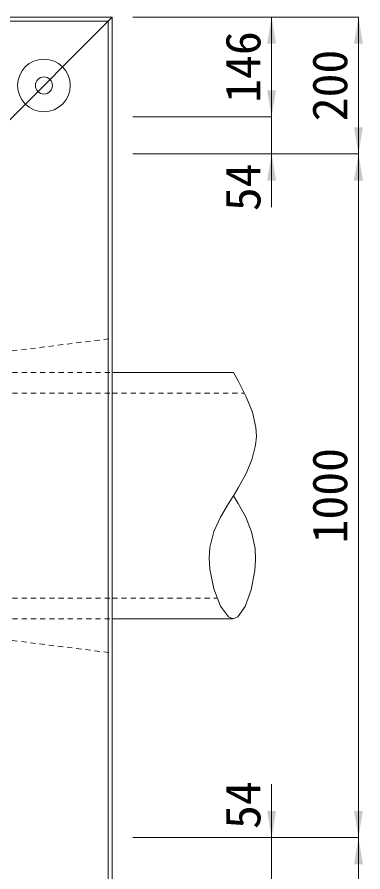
# Model space of a CAD drawing. Units: millimetres at full size. Extents: x 9355 to 15145, y 864 to 9264.
# Drawn here: x 11503 to 12009, y 6863 to 8113 of the extents above; entities that cross this region are included whole.
import ezdxf
from ezdxf.enums import TextEntityAlignment as Align

# ---------------------------------------------------------------- set-up
doc = ezdxf.new("R2010")
doc.units = ezdxf.units.MM
doc.header["$LTSCALE"] = 10
doc.linetypes.add('USER1', pattern=[1.35, 0.75, -0.6])
for name, color, linetype, lineweight in [('寸法線', 7, 'Continuous', 9), ('本体', 2, 'Continuous', 9), ('補助線', 8, 'USER1', 9), ('ｲﾝｻｰﾄ', 3, 'USER1', 5)]:
    doc.layers.add(name, color=color, linetype=linetype, lineweight=lineweight)
doc.styles.add('ＭＳ ゴシック', font='')
doc.styles.get('ＭＳ ゴシック').set_extended_font_data('MS Gothic')

# ---------------------------------------------------------------- blocks, each defined once
blk = doc.blocks.new('filled_arrow')
at = {"color": 0, "linetype": 'Continuous', "lineweight": -2}
blk.add_solid([(7.5, 1.25), (0, 0), (7.5, -1.25)], dxfattribs=at)

msp = doc.modelspace()

# ---------------------------------------------------------------- linework, layer by layer
at = {"layer": '寸法線'}
for p, q in [((11672.69, 8112.7), (11875.77, 8112.7)), ((11672.69, 8112.7), (12002.81, 8112.7)), ((11875.77, 8112.7), (11875.77, 7966.7)), ((12002.81, 8112.7), (12002.81, 7912.7)), ((11875.77, 8044.7), (11875.77, 7834.7)), ((11672.69, 7966.7), (11875.77, 7966.7)), ((11672.69, 7966.7), (11875.77, 7966.7)), ((11672.69, 7912.7), (11875.77, 7912.7)), ((11672.69, 7912.7), (12002.81, 7912.7)), ((11672.69, 7912.7), (12002.81, 7912.7)), ((12002.81, 7912.7), (12002.81, 6912.7)), ((11875.77, 6780.7), (11875.77, 6990.7)), ((11672.69, 6912.7), (11875.77, 6912.7)), ((11672.69, 6912.7), (12002.81, 6912.7)), ((11672.69, 6912.7), (12002.81, 6912.7)), ((12002.81, 6912.7), (12002.81, 6712.7))]:
    msp.add_line(p, q, dxfattribs=at)
at = {"layer": '本体', "lineweight": 20}
for p, q in [((10242.69, 8112.7), (11642.69, 8112.7)), ((11642.69, 8112.7), (11642.69, 6712.7))]:
    msp.add_line(p, q, dxfattribs=at)
at = {"layer": '本体', "lineweight": 5}
for p, q in [((10248.69, 8106.7), (11636.69, 8106.7)), ((11636.69, 8106.7), (11642.69, 8112.7)), ((11636.69, 8106.7), (11636.69, 6718.7))]:
    msp.add_line(p, q, dxfattribs=at)
at = {"layer": '本体', "linetype": 'USER1'}
for p, q in [((11442.69, 7617.7), (11642.69, 7642.7)), ((11442.69, 7592.7), (11641.91, 7592.7)), ((11442.69, 7562.7), (11640.64, 7562.7)), ((11642.69, 7562.7), (11835.8, 7562.7)), ((11442.69, 7262.7), (11641.47, 7262.7)), ((11642.69, 7262.7), (11796.57, 7262.7)), ((11442.69, 7232.7), (11640.72, 7232.7)), ((11442.69, 7207.7), (11642.69, 7182.7))]:
    msp.add_line(p, q, dxfattribs=at)
at = {"layer": '本体'}
for p, q in [((11642.69, 7592.7), (11820, 7592.7)), ((11820, 7592.7), (11827.1, 7579.75)), ((11827.1, 7579.75), (11838.51, 7557.39)), ((11838.51, 7557.39), (11847.56, 7534.93)), ((11847.56, 7534.93), (11852.79, 7512.31)), ((11852.79, 7512.31), (11853.48, 7499.1)), ((11853.48, 7499.1), (11852.34, 7486.72)), ((11852.34, 7486.72), (11846.83, 7465.4)), ((11846.83, 7465.4), (11837.94, 7444.39)), ((11837.94, 7444.39), (11826.9, 7424.06)), ((11826.9, 7424.06), (11820, 7412.7)), ((11820, 7412.7), (11812.67, 7401.11)), ((11826.84, 7401.49), (11820, 7412.7)), ((11837.84, 7381.55), (11826.84, 7401.49)), ((11812.67, 7401.11), (11800.78, 7381.32)), ((11800.78, 7381.32), (11791.19, 7360.47)), ((11846.58, 7359.88), (11837.84, 7381.55)), ((11791.19, 7360.47), (11785.48, 7337.06)), ((11851.65, 7335.39), (11846.58, 7359.88)), ((11785.48, 7337.06), (11784.56, 7321.71)), ((11852.35, 7319.45), (11851.65, 7335.39)), ((11784.56, 7321.71), (11785.63, 7305.28)), ((11851.27, 7303.29), (11852.35, 7319.45)), ((11785.63, 7305.28), (11791.44, 7276.29)), ((11845.94, 7275.1), (11851.27, 7303.29)), ((11791.44, 7276.29), (11800.92, 7251.18)), ((11837.27, 7250.83), (11845.94, 7275.1)), ((11800.92, 7251.18), (11812.53, 7235.41)), ((11826.45, 7235.51), (11837.27, 7250.83)), ((11642.69, 7232.7), (11819.64, 7232.7)), ((11812.53, 7235.41), (11819.64, 7232.7)), ((11819.64, 7232.7), (11826.45, 7235.51))]:
    msp.add_line(p, q, dxfattribs=at)
at = {"layer": '補助線', "linetype": 'Continuous', "lineweight": 13}
msp.add_line((11442.69, 7912.7), (11642.69, 8112.7), dxfattribs=at)
at = {"layer": 'ｲﾝｻｰﾄ', "linetype": 'Continuous', "lineweight": 9}
for radius in [38.5, 12.5]:
    msp.add_circle((11542.69, 8012.7), radius, dxfattribs=at)

# ---------------------------------------------------------------- block references
at = {"layer": '寸法線', "xscale": 5.2, "yscale": 5.2}
for p, rotation in [((11875.77, 8112.7), 270), ((12002.81, 8112.7), 270), ((11875.77, 7966.7), 90), ((11875.77, 7966.7), 90), ((12002.81, 7912.7), 90), ((11875.77, 7912.7), 270), ((12002.81, 7912.7), 270), ((11875.77, 6912.7), 90), ((12002.81, 6912.7), 90), ((12002.81, 6912.7), 270)]:
    msp.add_blockref('filled_arrow', p, dxfattribs=dict(at, rotation=rotation))

# ---------------------------------------------------------------- texts
at = {"layer": '寸法線', "style": 'ＭＳ ゴシック'}
for s, p in [('146', (11833.77, 8039.7)), ('200', (11960.81, 8012.7)), ('54', (11833.77, 7863.82)), ('1000', (11960.81, 7412.7)), ('54', (11833.77, 6960.18))]:
    msp.add_text(s, height=51.27, rotation=90, dxfattribs=at).set_placement(p, align=Align.MIDDLE_CENTER)

doc.saveas('drawing.dxf')
